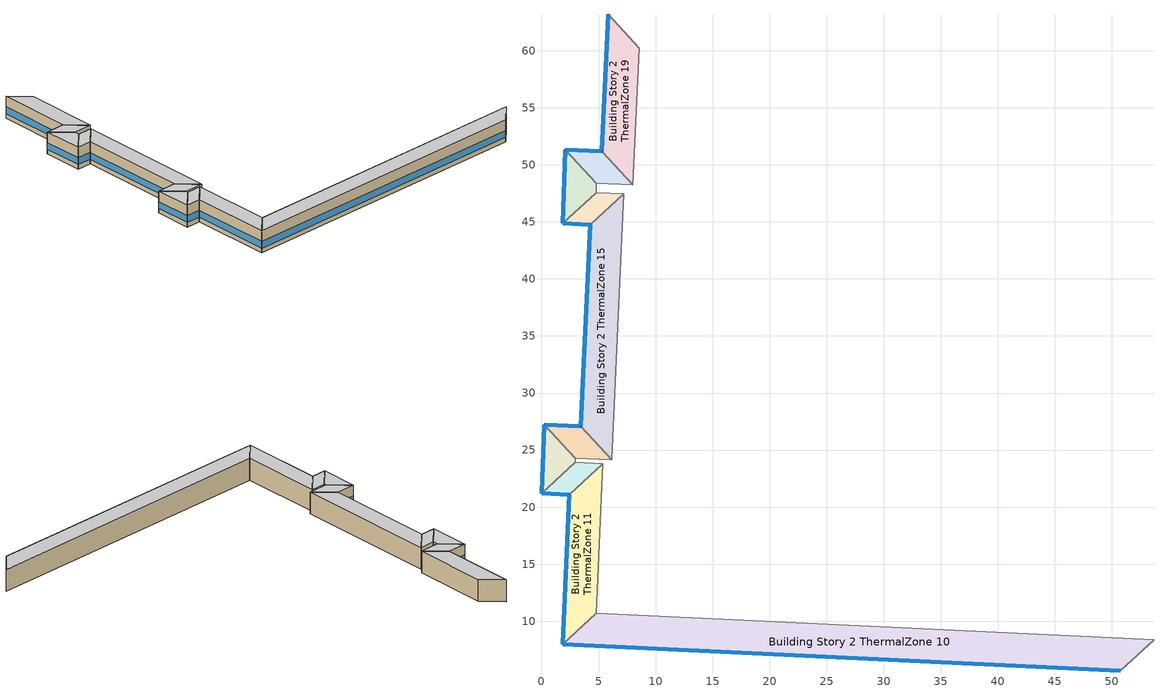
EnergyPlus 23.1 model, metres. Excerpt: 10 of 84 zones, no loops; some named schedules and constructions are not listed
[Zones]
Building Story 2 ThermalZone 10
 floor adiabatic (Typical Interior Floor): 50.74,5.66 1.84,8 4.8,10.69 53.69,8.37 z3.6
 wall outside (Typical Insulated Steel Framed Exterior Wall R-12.99): 1.84,8 50.74,5.66 z3.6:7.2
 wall adiabatic (Typical Interior Wall): 50.74,5.66 53.69,8.37 4.8,10.69 1.84,8 z3.6:7.2
 window (U 0.55 SHGC 0.25): 1.87,8 50.72,5.67 z4.36:5.44
 ceiling adiabatic (Typical Interior Ceiling): 53.69,8.37 4.8,10.69 1.84,8 50.74,5.66 z7.2
Building Story 2 ThermalZone 11
 floor adiabatic (Typical Interior Floor): 1.84,8 2.43,21.1 5.38,23.8 4.8,10.69 z3.6
 wall outside (Typical Insulated Steel Framed Exterior Wall R-12.99): 2.43,21.1 1.84,8 z3.6:7.2
 wall adiabatic (Typical Interior Wall): 1.84,8 4.8,10.69 5.38,23.8 2.43,21.1 z3.6:7.2
 window (U 0.55 SHGC 0.25): 2.43,21.08 1.84,8.02 z4.36:5.45
 ceiling adiabatic (Typical Interior Ceiling): 4.8,10.69 5.38,23.8 2.43,21.1 1.84,8 z7.2
Building Story 2 ThermalZone 12
 floor adiabatic (Typical Interior Floor): 2.43,21.1 0,21.21 2.95,23.91 5.38,23.8 z3.6
 wall outside (Typical Insulated Steel Framed Exterior Wall R-12.99): 0,21.21 2.43,21.1 z3.6:7.2
 wall adiabatic (Typical Interior Wall): 2.43,21.1 5.38,23.8 2.95,23.91 0,21.21 z3.6:7.2
 window (U 0.55 SHGC 0.25): 0.03,21.21 2.4,21.1 z4.36:5.47
 ceiling adiabatic (Typical Interior Ceiling): 5.38,23.8 2.95,23.91 0,21.21 2.43,21.1 z7.2
Building Story 2 ThermalZone 13
 floor adiabatic (Typical Interior Ceiling): 0,21.21 0.25,27.21 2.97,24.27 2.95,23.91 z3.6
 wall outside (Typical Insulated Steel Framed Exterior Wall R-12.99): 0.25,27.21 0,21.21 z3.6:7.2
 wall adiabatic (Typical Interior Wall): 0,21.21 2.95,23.91 2.97,24.27 0.25,27.21 z3.6:7.2
 window (U 0.55 SHGC 0.25): 0.25,27.18 0,21.24 z4.36:5.45
 ceiling adiabatic (Typical Interior Ceiling): 2.95,23.91 2.97,24.27 0.25,27.21 0,21.21 z7.2
Building Story 2 ThermalZone 14
 floor adiabatic (Typical Interior Ceiling): 0.25,27.21 3.43,27.1 6.14,24.16 2.97,24.27 z3.6
 wall outside (Typical Insulated Steel Framed Exterior Wall R-12.99): 3.43,27.1 0.25,27.21 z3.6:7.2
 wall adiabatic (Typical Interior Wall): 0.25,27.21 2.97,24.27 6.14,24.16 3.43,27.1 z3.6:7.2
 window (U 0.55 SHGC 0.25): 3.41,27.1 0.28,27.21 z4.36:5.46
 ceiling adiabatic (Typical Interior Ceiling): 2.97,24.27 6.14,24.16 3.43,27.1 0.25,27.21 z7.2
Building Story 2 ThermalZone 15
 floor adiabatic (Typical Interior Ceiling): 3.43,27.1 4.27,44.76 7.23,47.45 6.14,24.16 z3.6
 wall outside (Typical Insulated Steel Framed Exterior Wall R-12.99): 4.27,44.76 3.43,27.1 z3.6:7.2
 wall adiabatic (Typical Interior Wall): 3.43,27.1 6.14,24.16 7.23,47.45 4.27,44.76 z3.6:7.2
 window (U 0.55 SHGC 0.25): 4.27,44.73 3.43,27.12 z4.36:5.45
 ceiling adiabatic (Typical Interior Ceiling): 6.14,24.16 7.23,47.45 4.27,44.76 3.43,27.1 z7.2
Building Story 2 ThermalZone 16
 floor adiabatic (Typical Interior Ceiling): 4.27,44.76 1.84,44.87 4.79,47.57 7.23,47.45 z3.6
 wall outside (Typical Insulated Steel Framed Exterior Wall R-12.99): 1.84,44.87 4.27,44.76 z3.6:7.2
 wall adiabatic (Typical Interior Wall): 4.27,44.76 7.23,47.45 4.79,47.57 1.84,44.87 z3.6:7.2
 window (U 0.55 SHGC 0.25): 1.87,44.87 4.25,44.76 z4.36:5.47
 ceiling adiabatic (Typical Interior Ceiling): 7.23,47.45 4.79,47.57 1.84,44.87 4.27,44.76 z7.2
Building Story 2 ThermalZone 17
 floor adiabatic (Typical Interior Ceiling): 1.84,44.87 2.09,51.31 4.82,48.38 4.79,47.57 z3.6
 wall outside (Typical Insulated Steel Framed Exterior Wall R-12.99): 2.09,51.31 1.84,44.87 z3.6:7.2
 wall adiabatic (Typical Interior Wall): 1.84,44.87 4.79,47.57 4.82,48.38 2.09,51.31 z3.6:7.2
 window (U 0.55 SHGC 0.25): 2.09,51.28 1.84,44.89 z4.36:5.45
 ceiling adiabatic (Typical Interior Ceiling): 4.79,47.57 4.82,48.38 2.09,51.31 1.84,44.87 z7.2
Building Story 2 ThermalZone 18
 floor adiabatic (Typical Interior Ceiling): 2.09,51.31 5.28,51.2 7.98,48.25 4.82,48.38 z3.6
 wall outside (Typical Insulated Steel Framed Exterior Wall R-12.99): 5.28,51.2 2.09,51.31 z3.6:7.2
 wall adiabatic (Typical Interior Wall): 2.09,51.31 4.82,48.38 7.98,48.25 5.28,51.2 z3.6:7.2
 window (U 0.55 SHGC 0.25): 5.25,51.2 2.12,51.31 z4.36:5.46
 ceiling adiabatic (Typical Interior Ceiling): 4.82,48.38 7.98,48.25 5.28,51.2 2.09,51.31 z7.2
Building Story 2 ThermalZone 19
 floor adiabatic (Typical Interior Ceiling): 5.28,51.2 5.86,63.19 8.55,60.23 7.98,48.25 z3.6
 wall outside (Typical Insulated Steel Framed Exterior Wall R-12.99): 5.86,63.19 5.28,51.2 z3.6:7.2
 wall adiabatic (Typical Interior Wall): 5.28,51.2 7.98,48.25 8.55,60.23 5.86,63.19 z3.6:7.2
 window (U 0.55 SHGC 0.25): 5.86,63.17 5.28,51.22 z4.36:5.45
 ceiling adiabatic (Typical Interior Ceiling): 7.98,48.25 8.55,60.23 5.86,63.19 5.28,51.2 z7.2
[Schedule:Week:Daily]
SchoolSecondary BLDG_LIGHT_OFFICE_SCH_2013 Week Rule - Jun28-Jul4: SchoolSecondary BLDG_LIGHT_OFFICE_SCH_2013 Wknd Day, SchoolSecondary BLDG_LIGHT_OFFICE_SCH_2013 Wkdy Day, SchoolSecondary BLDG_LIGHT_OFFICE_SCH_2013 Wkdy Day, SchoolSecondary BLDG_LIGHT_OFFICE_SCH_2013 Wkdy Day 1, SchoolSecondary BLDG_LIGHT_OFFICE_SCH_2013 Wkdy Day 1, SchoolSecondary BLDG_LIGHT_OFFICE_SCH_2013 Wkdy Day 1, SchoolSecondary BLDG_LIGHT_OFFICE_SCH_2013 Wknd Day 1, SchoolSecondary BLDG_LIGHT_OFFICE_SCH_2013 Default, SchoolSecondary BLDG_LIGHT_OFFICE_SCH_2013 Summer Design Day, SchoolSecondary BLDG_LIGHT_OFFICE_SCH_2013 Winter Design Day, SchoolSecondary BLDG_LIGHT_OFFICE_SCH_2013 Default, SchoolSecondary BLDG_LIGHT_OFFICE_SCH_2013 Default
SchoolSecondary BLDG_LIGHT_OFFICE_SCH_2013 Week Rule - Jul5-Aug29: SchoolSecondary BLDG_LIGHT_OFFICE_SCH_2013 Wknd Day 1, SchoolSecondary BLDG_LIGHT_OFFICE_SCH_2013 Wkdy Day 1, SchoolSecondary BLDG_LIGHT_OFFICE_SCH_2013 Wkdy Day 1, SchoolSecondary BLDG_LIGHT_OFFICE_SCH_2013 Wkdy Day 1, SchoolSecondary BLDG_LIGHT_OFFICE_SCH_2013 Wkdy Day 1, SchoolSecondary BLDG_LIGHT_OFFICE_SCH_2013 Wkdy Day 1, SchoolSecondary BLDG_LIGHT_OFFICE_SCH_2013 Wknd Day 1, SchoolSecondary BLDG_LIGHT_OFFICE_SCH_2013 Default, SchoolSecondary BLDG_LIGHT_OFFICE_SCH_2013 Summer Design Day, SchoolSecondary BLDG_LIGHT_OFFICE_SCH_2013 Winter Design Day, SchoolSecondary BLDG_LIGHT_OFFICE_SCH_2013 Default, SchoolSecondary BLDG_LIGHT_OFFICE_SCH_2013 Default
SchoolSecondary BLDG_LIGHT_OFFICE_SCH_2013 Week Rule - Aug30-Sep5: SchoolSecondary BLDG_LIGHT_OFFICE_SCH_2013 Wknd Day 1, SchoolSecondary BLDG_LIGHT_OFFICE_SCH_2013 Wkdy Day 1, SchoolSecondary BLDG_LIGHT_OFFICE_SCH_2013 Wkdy Day 2, SchoolSecondary BLDG_LIGHT_OFFICE_SCH_2013 Wkdy Day 2, SchoolSecondary BLDG_LIGHT_OFFICE_SCH_2013 Wkdy Day 2, SchoolSecondary BLDG_LIGHT_OFFICE_SCH_2013 Wkdy Day 2, SchoolSecondary BLDG_LIGHT_OFFICE_SCH_2013 Default, SchoolSecondary BLDG_LIGHT_OFFICE_SCH_2013 Default, SchoolSecondary BLDG_LIGHT_OFFICE_SCH_2013 Summer Design Day, SchoolSecondary BLDG_LIGHT_OFFICE_SCH_2013 Winter Design Day, SchoolSecondary BLDG_LIGHT_OFFICE_SCH_2013 Default, SchoolSecondary BLDG_LIGHT_OFFICE_SCH_2013 Default
SchoolSecondary BLDG_LIGHT_OFFICE_SCH_2013 Week Rule - Sep6-Dec31: SchoolSecondary BLDG_LIGHT_OFFICE_SCH_2013 Default, SchoolSecondary BLDG_LIGHT_OFFICE_SCH_2013 Wkdy Day 2, SchoolSecondary BLDG_LIGHT_OFFICE_SCH_2013 Wkdy Day 2, SchoolSecondary BLDG_LIGHT_OFFICE_SCH_2013 Wkdy Day 2, SchoolSecondary BLDG_LIGHT_OFFICE_SCH_2013 Wkdy Day 2, SchoolSecondary BLDG_LIGHT_OFFICE_SCH_2013 Wkdy Day 2, SchoolSecondary BLDG_LIGHT_OFFICE_SCH_2013 Default, SchoolSecondary BLDG_LIGHT_OFFICE_SCH_2013 Default, SchoolSecondary BLDG_LIGHT_OFFICE_SCH_2013 Summer Design Day, SchoolSecondary BLDG_LIGHT_OFFICE_SCH_2013 Winter Design Day, SchoolSecondary BLDG_LIGHT_OFFICE_SCH_2013 Default, SchoolSecondary BLDG_LIGHT_OFFICE_SCH_2013 Default
SchoolSecondary BLDG_LIGHT_BATH_SCH_2013 Week Rule - Jan1-Jan3: SchoolSecondary BLDG_LIGHT_BATH_SCH_2013 Wkdy Day, SchoolSecondary BLDG_LIGHT_BATH_SCH_2013 Wkdy Day, SchoolSecondary BLDG_LIGHT_BATH_SCH_2013 Wkdy Day, SchoolSecondary BLDG_LIGHT_BATH_SCH_2013 Wkdy Day, SchoolSecondary BLDG_LIGHT_BATH_SCH_2013 Wkdy Day, SchoolSecondary BLDG_LIGHT_BATH_SCH_2013 Wkdy Day, SchoolSecondary BLDG_LIGHT_BATH_SCH_2013 Wknd Day, SchoolSecondary BLDG_LIGHT_BATH_SCH_2013 Default, SchoolSecondary BLDG_LIGHT_BATH_SCH_2013 Summer Design Day, SchoolSecondary BLDG_LIGHT_BATH_SCH_2013 Winter Design Day, SchoolSecondary BLDG_LIGHT_BATH_SCH_2013 Default, SchoolSecondary BLDG_LIGHT_BATH_SCH_2013 Default
SchoolSecondary BLDG_LIGHT_BATH_SCH_2013 Week Rule - Jan4-Jun27: SchoolSecondary BLDG_LIGHT_BATH_SCH_2013 Wknd Day, SchoolSecondary BLDG_LIGHT_BATH_SCH_2013 Wkdy Day, SchoolSecondary BLDG_LIGHT_BATH_SCH_2013 Wkdy Day, SchoolSecondary BLDG_LIGHT_BATH_SCH_2013 Wkdy Day, SchoolSecondary BLDG_LIGHT_BATH_SCH_2013 Wkdy Day, SchoolSecondary BLDG_LIGHT_BATH_SCH_2013 Wkdy Day, SchoolSecondary BLDG_LIGHT_BATH_SCH_2013 Wknd Day, SchoolSecondary BLDG_LIGHT_BATH_SCH_2013 Default, SchoolSecondary BLDG_LIGHT_BATH_SCH_2013 Summer Design Day, SchoolSecondary BLDG_LIGHT_BATH_SCH_2013 Winter Design Day, SchoolSecondary BLDG_LIGHT_BATH_SCH_2013 Default, SchoolSecondary BLDG_LIGHT_BATH_SCH_2013 Default
SchoolSecondary BLDG_LIGHT_BATH_SCH_2013 Week Rule - Jun28-Jul4: SchoolSecondary BLDG_LIGHT_BATH_SCH_2013 Wknd Day, SchoolSecondary BLDG_LIGHT_BATH_SCH_2013 Wkdy Day, SchoolSecondary BLDG_LIGHT_BATH_SCH_2013 Wkdy Day, SchoolSecondary BLDG_LIGHT_BATH_SCH_2013 Wkdy Day 1, SchoolSecondary BLDG_LIGHT_BATH_SCH_2013 Wkdy Day 1, SchoolSecondary BLDG_LIGHT_BATH_SCH_2013 Wkdy Day 1, SchoolSecondary BLDG_LIGHT_BATH_SCH_2013 Wknd Day 1, SchoolSecondary BLDG_LIGHT_BATH_SCH_2013 Default, SchoolSecondary BLDG_LIGHT_BATH_SCH_2013 Summer Design Day, SchoolSecondary BLDG_LIGHT_BATH_SCH_2013 Winter Design Day, SchoolSecondary BLDG_LIGHT_BATH_SCH_2013 Default, SchoolSecondary BLDG_LIGHT_BATH_SCH_2013 Default
SchoolSecondary BLDG_LIGHT_BATH_SCH_2013 Week Rule - Jul5-Aug29: SchoolSecondary BLDG_LIGHT_BATH_SCH_2013 Wknd Day 1, SchoolSecondary BLDG_LIGHT_BATH_SCH_2013 Wkdy Day 1, SchoolSecondary BLDG_LIGHT_BATH_SCH_2013 Wkdy Day 1, SchoolSecondary BLDG_LIGHT_BATH_SCH_2013 Wkdy Day 1, SchoolSecondary BLDG_LIGHT_BATH_SCH_2013 Wkdy Day 1, SchoolSecondary BLDG_LIGHT_BATH_SCH_2013 Wkdy Day 1, SchoolSecondary BLDG_LIGHT_BATH_SCH_2013 Wknd Day 1, SchoolSecondary BLDG_LIGHT_BATH_SCH_2013 Default, SchoolSecondary BLDG_LIGHT_BATH_SCH_2013 Summer Design Day, SchoolSecondary BLDG_LIGHT_BATH_SCH_2013 Winter Design Day, SchoolSecondary BLDG_LIGHT_BATH_SCH_2013 Default, SchoolSecondary BLDG_LIGHT_BATH_SCH_2013 Default
SchoolSecondary BLDG_LIGHT_BATH_SCH_2013 Week Rule - Aug30-Sep5: SchoolSecondary BLDG_LIGHT_BATH_SCH_2013 Wknd Day 1, SchoolSecondary BLDG_LIGHT_BATH_SCH_2013 Wkdy Day 1, SchoolSecondary BLDG_LIGHT_BATH_SCH_2013 Wkdy Day 2, SchoolSecondary BLDG_LIGHT_BATH_SCH_2013 Wkdy Day 2, SchoolSecondary BLDG_LIGHT_BATH_SCH_2013 Wkdy Day 2, SchoolSecondary BLDG_LIGHT_BATH_SCH_2013 Wkdy Day 2, SchoolSecondary BLDG_LIGHT_BATH_SCH_2013 Default, SchoolSecondary BLDG_LIGHT_BATH_SCH_2013 Default, SchoolSecondary BLDG_LIGHT_BATH_SCH_2013 Summer Design Day, SchoolSecondary BLDG_LIGHT_BATH_SCH_2013 Winter Design Day, SchoolSecondary BLDG_LIGHT_BATH_SCH_2013 Default, SchoolSecondary BLDG_LIGHT_BATH_SCH_2013 Default
SchoolSecondary BLDG_LIGHT_BATH_SCH_2013 Week Rule - Sep6-Dec31: SchoolSecondary BLDG_LIGHT_BATH_SCH_2013 Default, SchoolSecondary BLDG_LIGHT_BATH_SCH_2013 Wkdy Day 2, SchoolSecondary BLDG_LIGHT_BATH_SCH_2013 Wkdy Day 2, SchoolSecondary BLDG_LIGHT_BATH_SCH_2013 Wkdy Day 2, SchoolSecondary BLDG_LIGHT_BATH_SCH_2013 Wkdy Day 2, SchoolSecondary BLDG_LIGHT_BATH_SCH_2013 Wkdy Day 2, SchoolSecondary BLDG_LIGHT_BATH_SCH_2013 Default, SchoolSecondary BLDG_LIGHT_BATH_SCH_2013 Default, SchoolSecondary BLDG_LIGHT_BATH_SCH_2013 Summer Design Day, SchoolSecondary BLDG_LIGHT_BATH_SCH_2013 Winter Design Day, SchoolSecondary BLDG_LIGHT_BATH_SCH_2013 Default, SchoolSecondary BLDG_LIGHT_BATH_SCH_2013 Default
SchoolSecondary BLDG_OCC_SCH_Auditorium Week Rule - Jan1-Jan3: SchoolSecondary BLDG_OCC_SCH_Auditorium Wkdy|SmrDsn Day, SchoolSecondary BLDG_OCC_SCH_Auditorium Wkdy|SmrDsn Day, SchoolSecondary BLDG_OCC_SCH_Auditorium Wkdy|SmrDsn Day, SchoolSecondary BLDG_OCC_SCH_Auditorium Wkdy|SmrDsn Day, SchoolSecondary BLDG_OCC_SCH_Auditorium Wkdy|SmrDsn Day, SchoolSecondary BLDG_OCC_SCH_Auditorium Wkdy|SmrDsn Day, SchoolSecondary BLDG_OCC_SCH_Auditorium Wknd Day, SchoolSecondary BLDG_OCC_SCH_Auditorium Default, SchoolSecondary BLDG_OCC_SCH_Auditorium Summer Design Day, SchoolSecondary BLDG_OCC_SCH_Auditorium Winter Design Day, SchoolSecondary BLDG_OCC_SCH_Auditorium Default, SchoolSecondary BLDG_OCC_SCH_Auditorium Default
SchoolSecondary BLDG_OCC_SCH_Auditorium Week Rule - Jan4-Jun27: SchoolSecondary BLDG_OCC_SCH_Auditorium Wknd Day, SchoolSecondary BLDG_OCC_SCH_Auditorium Wkdy|SmrDsn Day, SchoolSecondary BLDG_OCC_SCH_Auditorium Wkdy|SmrDsn Day, SchoolSecondary BLDG_OCC_SCH_Auditorium Wkdy|SmrDsn Day, SchoolSecondary BLDG_OCC_SCH_Auditorium Wkdy|SmrDsn Day, SchoolSecondary BLDG_OCC_SCH_Auditorium Wkdy|SmrDsn Day, SchoolSecondary BLDG_OCC_SCH_Auditorium Wknd Day, SchoolSecondary BLDG_OCC_SCH_Auditorium Default, SchoolSecondary BLDG_OCC_SCH_Auditorium Summer Design Day, SchoolSecondary BLDG_OCC_SCH_Auditorium Winter Design Day, SchoolSecondary BLDG_OCC_SCH_Auditorium Default, SchoolSecondary BLDG_OCC_SCH_Auditorium Default
SchoolSecondary BLDG_OCC_SCH_Auditorium Week Rule - Jun28-Jul4: SchoolSecondary BLDG_OCC_SCH_Auditorium Wknd Day, SchoolSecondary BLDG_OCC_SCH_Auditorium Wkdy|SmrDsn Day, SchoolSecondary BLDG_OCC_SCH_Auditorium Wkdy|SmrDsn Day, SchoolSecondary BLDG_OCC_SCH_Auditorium Wkdy|SmrDsn Day 1, SchoolSecondary BLDG_OCC_SCH_Auditorium Wkdy|SmrDsn Day 1, SchoolSecondary BLDG_OCC_SCH_Auditorium Wkdy|SmrDsn Day 1, SchoolSecondary BLDG_OCC_SCH_Auditorium Wknd Day 1, SchoolSecondary BLDG_OCC_SCH_Auditorium Default, SchoolSecondary BLDG_OCC_SCH_Auditorium Summer Design Day, SchoolSecondary BLDG_OCC_SCH_Auditorium Winter Design Day, SchoolSecondary BLDG_OCC_SCH_Auditorium Default, SchoolSecondary BLDG_OCC_SCH_Auditorium Default
SchoolSecondary BLDG_OCC_SCH_Auditorium Week Rule - Jul5-Aug29: SchoolSecondary BLDG_OCC_SCH_Auditorium Wknd Day 1, SchoolSecondary BLDG_OCC_SCH_Auditorium Wkdy|SmrDsn Day 1, SchoolSecondary BLDG_OCC_SCH_Auditorium Wkdy|SmrDsn Day 1, SchoolSecondary BLDG_OCC_SCH_Auditorium Wkdy|SmrDsn Day 1, SchoolSecondary BLDG_OCC_SCH_Auditorium Wkdy|SmrDsn Day 1, SchoolSecondary BLDG_OCC_SCH_Auditorium Wkdy|SmrDsn Day 1, SchoolSecondary BLDG_OCC_SCH_Auditorium Wknd Day 1, SchoolSecondary BLDG_OCC_SCH_Auditorium Default, SchoolSecondary BLDG_OCC_SCH_Auditorium Summer Design Day, SchoolSecondary BLDG_OCC_SCH_Auditorium Winter Design Day, SchoolSecondary BLDG_OCC_SCH_Auditorium Default, SchoolSecondary BLDG_OCC_SCH_Auditorium Default
SchoolSecondary BLDG_OCC_SCH_Auditorium Week Rule - Aug30-Sep5: SchoolSecondary BLDG_OCC_SCH_Auditorium Wknd Day 1, SchoolSecondary BLDG_OCC_SCH_Auditorium Wkdy|SmrDsn Day 1, SchoolSecondary BLDG_OCC_SCH_Auditorium Wkdy|SmrDsn Day 2, SchoolSecondary BLDG_OCC_SCH_Auditorium Wkdy|SmrDsn Day 2, SchoolSecondary BLDG_OCC_SCH_Auditorium Wkdy|SmrDsn Day 2, SchoolSecondary BLDG_OCC_SCH_Auditorium Wkdy|SmrDsn Day 2, SchoolSecondary BLDG_OCC_SCH_Auditorium Default, SchoolSecondary BLDG_OCC_SCH_Auditorium Default, SchoolSecondary BLDG_OCC_SCH_Auditorium Summer Design Day, SchoolSecondary BLDG_OCC_SCH_Auditorium Winter Design Day, SchoolSecondary BLDG_OCC_SCH_Auditorium Default, SchoolSecondary BLDG_OCC_SCH_Auditorium Default
SchoolSecondary BLDG_OCC_SCH_Auditorium Week Rule - Sep6-Dec31: SchoolSecondary BLDG_OCC_SCH_Auditorium Default, SchoolSecondary BLDG_OCC_SCH_Auditorium Wkdy|SmrDsn Day 2, SchoolSecondary BLDG_OCC_SCH_Auditorium Wkdy|SmrDsn Day 2, SchoolSecondary BLDG_OCC_SCH_Auditorium Wkdy|SmrDsn Day 2, SchoolSecondary BLDG_OCC_SCH_Auditorium Wkdy|SmrDsn Day 2, SchoolSecondary BLDG_OCC_SCH_Auditorium Wkdy|SmrDsn Day 2, SchoolSecondary BLDG_OCC_SCH_Auditorium Default, SchoolSecondary BLDG_OCC_SCH_Auditorium Default, SchoolSecondary BLDG_OCC_SCH_Auditorium Summer Design Day, SchoolSecondary BLDG_OCC_SCH_Auditorium Winter Design Day, SchoolSecondary BLDG_OCC_SCH_Auditorium Default, SchoolSecondary BLDG_OCC_SCH_Auditorium Default
SchoolSecondary BLDG_OCC_SCH_Cafeteria Week Rule - Jan1-Jan3: SchoolSecondary BLDG_OCC_SCH_Cafeteria Wkdy|SmrDsn Day, SchoolSecondary BLDG_OCC_SCH_Cafeteria Wkdy|SmrDsn Day, SchoolSecondary BLDG_OCC_SCH_Cafeteria Wkdy|SmrDsn Day, SchoolSecondary BLDG_OCC_SCH_Cafeteria Wkdy|SmrDsn Day, SchoolSecondary BLDG_OCC_SCH_Cafeteria Wkdy|SmrDsn Day, SchoolSecondary BLDG_OCC_SCH_Cafeteria Wkdy|SmrDsn Day, SchoolSecondary BLDG_OCC_SCH_Cafeteria Wknd Day, SchoolSecondary BLDG_OCC_SCH_Cafeteria Default, SchoolSecondary BLDG_OCC_SCH_Cafeteria Summer Design Day, SchoolSecondary BLDG_OCC_SCH_Cafeteria Winter Design Day, SchoolSecondary BLDG_OCC_SCH_Cafeteria Default, SchoolSecondary BLDG_OCC_SCH_Cafeteria Default
SchoolSecondary BLDG_OCC_SCH_Cafeteria Week Rule - Jan4-Jun27: SchoolSecondary BLDG_OCC_SCH_Cafeteria Wknd Day, SchoolSecondary BLDG_OCC_SCH_Cafeteria Wkdy|SmrDsn Day, SchoolSecondary BLDG_OCC_SCH_Cafeteria Wkdy|SmrDsn Day, SchoolSecondary BLDG_OCC_SCH_Cafeteria Wkdy|SmrDsn Day, SchoolSecondary BLDG_OCC_SCH_Cafeteria Wkdy|SmrDsn Day, SchoolSecondary BLDG_OCC_SCH_Cafeteria Wkdy|SmrDsn Day, SchoolSecondary BLDG_OCC_SCH_Cafeteria Wknd Day, SchoolSecondary BLDG_OCC_SCH_Cafeteria Default, SchoolSecondary BLDG_OCC_SCH_Cafeteria Summer Design Day, SchoolSecondary BLDG_OCC_SCH_Cafeteria Winter Design Day, SchoolSecondary BLDG_OCC_SCH_Cafeteria Default, SchoolSecondary BLDG_OCC_SCH_Cafeteria Default
SchoolSecondary BLDG_OCC_SCH_Cafeteria Week Rule - Jun28-Jul4: SchoolSecondary BLDG_OCC_SCH_Cafeteria Wknd Day, SchoolSecondary BLDG_OCC_SCH_Cafeteria Wkdy|SmrDsn Day, SchoolSecondary BLDG_OCC_SCH_Cafeteria Wkdy|SmrDsn Day, SchoolSecondary BLDG_OCC_SCH_Cafeteria Wkdy|SmrDsn Day 1, SchoolSecondary BLDG_OCC_SCH_Cafeteria Wkdy|SmrDsn Day 1, SchoolSecondary BLDG_OCC_SCH_Cafeteria Wkdy|SmrDsn Day 1, SchoolSecondary BLDG_OCC_SCH_Cafeteria Wknd Day 1, SchoolSecondary BLDG_OCC_SCH_Cafeteria Default, SchoolSecondary BLDG_OCC_SCH_Cafeteria Summer Design Day, SchoolSecondary BLDG_OCC_SCH_Cafeteria Winter Design Day, SchoolSecondary BLDG_OCC_SCH_Cafeteria Default, SchoolSecondary BLDG_OCC_SCH_Cafeteria Default
SchoolSecondary BLDG_OCC_SCH_Cafeteria Week Rule - Jul5-Aug29: SchoolSecondary BLDG_OCC_SCH_Cafeteria Wknd Day 1, SchoolSecondary BLDG_OCC_SCH_Cafeteria Wkdy|SmrDsn Day 1, SchoolSecondary BLDG_OCC_SCH_Cafeteria Wkdy|SmrDsn Day 1, SchoolSecondary BLDG_OCC_SCH_Cafeteria Wkdy|SmrDsn Day 1, SchoolSecondary BLDG_OCC_SCH_Cafeteria Wkdy|SmrDsn Day 1, SchoolSecondary BLDG_OCC_SCH_Cafeteria Wkdy|SmrDsn Day 1, SchoolSecondary BLDG_OCC_SCH_Cafeteria Wknd Day 1, SchoolSecondary BLDG_OCC_SCH_Cafeteria Default, SchoolSecondary BLDG_OCC_SCH_Cafeteria Summer Design Day, SchoolSecondary BLDG_OCC_SCH_Cafeteria Winter Design Day, SchoolSecondary BLDG_OCC_SCH_Cafeteria Default, SchoolSecondary BLDG_OCC_SCH_Cafeteria Default
SchoolSecondary BLDG_OCC_SCH_Cafeteria Week Rule - Aug30-Sep5: SchoolSecondary BLDG_OCC_SCH_Cafeteria Wknd Day 1, SchoolSecondary BLDG_OCC_SCH_Cafeteria Wkdy|SmrDsn Day 1, SchoolSecondary BLDG_OCC_SCH_Cafeteria Wkdy|SmrDsn Day 2, SchoolSecondary BLDG_OCC_SCH_Cafeteria Wkdy|SmrDsn Day 2, SchoolSecondary BLDG_OCC_SCH_Cafeteria Wkdy|SmrDsn Day 2, SchoolSecondary BLDG_OCC_SCH_Cafeteria Wkdy|SmrDsn Day 2, SchoolSecondary BLDG_OCC_SCH_Cafeteria Default, SchoolSecondary BLDG_OCC_SCH_Cafeteria Default, SchoolSecondary BLDG_OCC_SCH_Cafeteria Summer Design Day, SchoolSecondary BLDG_OCC_SCH_Cafeteria Winter Design Day, SchoolSecondary BLDG_OCC_SCH_Cafeteria Default, SchoolSecondary BLDG_OCC_SCH_Cafeteria Default
SchoolSecondary BLDG_OCC_SCH_Cafeteria Week Rule - Sep6-Dec31: SchoolSecondary BLDG_OCC_SCH_Cafeteria Default, SchoolSecondary BLDG_OCC_SCH_Cafeteria Wkdy|SmrDsn Day 2, SchoolSecondary BLDG_OCC_SCH_Cafeteria Wkdy|SmrDsn Day 2, SchoolSecondary BLDG_OCC_SCH_Cafeteria Wkdy|SmrDsn Day 2, SchoolSecondary BLDG_OCC_SCH_Cafeteria Wkdy|SmrDsn Day 2, SchoolSecondary BLDG_OCC_SCH_Cafeteria Wkdy|SmrDsn Day 2, SchoolSecondary BLDG_OCC_SCH_Cafeteria Default, SchoolSecondary BLDG_OCC_SCH_Cafeteria Default, SchoolSecondary BLDG_OCC_SCH_Cafeteria Summer Design Day, SchoolSecondary BLDG_OCC_SCH_Cafeteria Winter Design Day, SchoolSecondary BLDG_OCC_SCH_Cafeteria Default, SchoolSecondary BLDG_OCC_SCH_Cafeteria Default
SchoolSecondary BLDG_OCC_SCH_Extend Week Rule - Jan1-Jan3: SchoolSecondary BLDG_OCC_SCH_Extend Wkdy|SmrDsn Day, SchoolSecondary BLDG_OCC_SCH_Extend Wkdy|SmrDsn Day, SchoolSecondary BLDG_OCC_SCH_Extend Wkdy|SmrDsn Day, SchoolSecondary BLDG_OCC_SCH_Extend Wkdy|SmrDsn Day, SchoolSecondary BLDG_OCC_SCH_Extend Wkdy|SmrDsn Day, SchoolSecondary BLDG_OCC_SCH_Extend Wkdy|SmrDsn Day, SchoolSecondary BLDG_OCC_SCH_Extend Wknd Day, SchoolSecondary BLDG_OCC_SCH_Extend Default, SchoolSecondary BLDG_OCC_SCH_Extend Summer Design Day, SchoolSecondary BLDG_OCC_SCH_Extend Winter Design Day, SchoolSecondary BLDG_OCC_SCH_Extend Default, SchoolSecondary BLDG_OCC_SCH_Extend Default
SchoolSecondary BLDG_OCC_SCH_Extend Week Rule - Jan4-Jun27: SchoolSecondary BLDG_OCC_SCH_Extend Wknd Day, SchoolSecondary BLDG_OCC_SCH_Extend Wkdy|SmrDsn Day, SchoolSecondary BLDG_OCC_SCH_Extend Wkdy|SmrDsn Day, SchoolSecondary BLDG_OCC_SCH_Extend Wkdy|SmrDsn Day, SchoolSecondary BLDG_OCC_SCH_Extend Wkdy|SmrDsn Day, SchoolSecondary BLDG_OCC_SCH_Extend Wkdy|SmrDsn Day, SchoolSecondary BLDG_OCC_SCH_Extend Wknd Day, SchoolSecondary BLDG_OCC_SCH_Extend Default, SchoolSecondary BLDG_OCC_SCH_Extend Summer Design Day, SchoolSecondary BLDG_OCC_SCH_Extend Winter Design Day, SchoolSecondary BLDG_OCC_SCH_Extend Default, SchoolSecondary BLDG_OCC_SCH_Extend Default
SchoolSecondary BLDG_OCC_SCH_Extend Week Rule - Jun28-Jul4: SchoolSecondary BLDG_OCC_SCH_Extend Wknd Day, SchoolSecondary BLDG_OCC_SCH_Extend Wkdy|SmrDsn Day, SchoolSecondary BLDG_OCC_SCH_Extend Wkdy|SmrDsn Day, SchoolSecondary BLDG_OCC_SCH_Extend Wkdy|SmrDsn Day 1, SchoolSecondary BLDG_OCC_SCH_Extend Wkdy|SmrDsn Day 1, SchoolSecondary BLDG_OCC_SCH_Extend Wkdy|SmrDsn Day 1, SchoolSecondary BLDG_OCC_SCH_Extend Wknd Day 1, SchoolSecondary BLDG_OCC_SCH_Extend Default, SchoolSecondary BLDG_OCC_SCH_Extend Summer Design Day, SchoolSecondary BLDG_OCC_SCH_Extend Winter Design Day, SchoolSecondary BLDG_OCC_SCH_Extend Default, SchoolSecondary BLDG_OCC_SCH_Extend Default
SchoolSecondary BLDG_OCC_SCH_Extend Week Rule - Jul5-Aug29: SchoolSecondary BLDG_OCC_SCH_Extend Wknd Day 1, SchoolSecondary BLDG_OCC_SCH_Extend Wkdy|SmrDsn Day 1, SchoolSecondary BLDG_OCC_SCH_Extend Wkdy|SmrDsn Day 1, SchoolSecondary BLDG_OCC_SCH_Extend Wkdy|SmrDsn Day 1, SchoolSecondary BLDG_OCC_SCH_Extend Wkdy|SmrDsn Day 1, SchoolSecondary BLDG_OCC_SCH_Extend Wkdy|SmrDsn Day 1, SchoolSecondary BLDG_OCC_SCH_Extend Wknd Day 1, SchoolSecondary BLDG_OCC_SCH_Extend Default, SchoolSecondary BLDG_OCC_SCH_Extend Summer Design Day, SchoolSecondary BLDG_OCC_SCH_Extend Winter Design Day, SchoolSecondary BLDG_OCC_SCH_Extend Default, SchoolSecondary BLDG_OCC_SCH_Extend Default
SchoolSecondary BLDG_OCC_SCH_Extend Week Rule - Aug30-Sep5: SchoolSecondary BLDG_OCC_SCH_Extend Wknd Day 1, SchoolSecondary BLDG_OCC_SCH_Extend Wkdy|SmrDsn Day 1, SchoolSecondary BLDG_OCC_SCH_Extend Wkdy|SmrDsn Day 2, SchoolSecondary BLDG_OCC_SCH_Extend Wkdy|SmrDsn Day 2, SchoolSecondary BLDG_OCC_SCH_Extend Wkdy|SmrDsn Day 2, SchoolSecondary BLDG_OCC_SCH_Extend Wkdy|SmrDsn Day 2, SchoolSecondary BLDG_OCC_SCH_Extend Default, SchoolSecondary BLDG_OCC_SCH_Extend Default, SchoolSecondary BLDG_OCC_SCH_Extend Summer Design Day, SchoolSecondary BLDG_OCC_SCH_Extend Winter Design Day, SchoolSecondary BLDG_OCC_SCH_Extend Default, SchoolSecondary BLDG_OCC_SCH_Extend Default
SchoolSecondary BLDG_OCC_SCH_Extend Week Rule - Sep6-Dec31: SchoolSecondary BLDG_OCC_SCH_Extend Default, SchoolSecondary BLDG_OCC_SCH_Extend Wkdy|SmrDsn Day 2, SchoolSecondary BLDG_OCC_SCH_Extend Wkdy|SmrDsn Day 2, SchoolSecondary BLDG_OCC_SCH_Extend Wkdy|SmrDsn Day 2, SchoolSecondary BLDG_OCC_SCH_Extend Wkdy|SmrDsn Day 2, SchoolSecondary BLDG_OCC_SCH_Extend Wkdy|SmrDsn Day 2, SchoolSecondary BLDG_OCC_SCH_Extend Default, SchoolSecondary BLDG_OCC_SCH_Extend Default, SchoolSecondary BLDG_OCC_SCH_Extend Summer Design Day, SchoolSecondary BLDG_OCC_SCH_Extend Winter Design Day, SchoolSecondary BLDG_OCC_SCH_Extend Default, SchoolSecondary BLDG_OCC_SCH_Extend Default
SchoolSecondary BLDG_OCC_SCH_Offices Week Rule - Jan1-Jan3: SchoolSecondary BLDG_OCC_SCH_Offices Wkdy|SmrDsn Day, SchoolSecondary BLDG_OCC_SCH_Offices Wkdy|SmrDsn Day, SchoolSecondary BLDG_OCC_SCH_Offices Wkdy|SmrDsn Day, SchoolSecondary BLDG_OCC_SCH_Offices Wkdy|SmrDsn Day, SchoolSecondary BLDG_OCC_SCH_Offices Wkdy|SmrDsn Day, SchoolSecondary BLDG_OCC_SCH_Offices Wkdy|SmrDsn Day, SchoolSecondary BLDG_OCC_SCH_Offices Wknd Day, SchoolSecondary BLDG_OCC_SCH_Offices Default, SchoolSecondary BLDG_OCC_SCH_Offices Summer Design Day, SchoolSecondary BLDG_OCC_SCH_Offices Winter Design Day, SchoolSecondary BLDG_OCC_SCH_Offices Default, SchoolSecondary BLDG_OCC_SCH_Offices Default
SchoolSecondary BLDG_OCC_SCH_Offices Week Rule - Jan4-Jun27: SchoolSecondary BLDG_OCC_SCH_Offices Wknd Day, SchoolSecondary BLDG_OCC_SCH_Offices Wkdy|SmrDsn Day, SchoolSecondary BLDG_OCC_SCH_Offices Wkdy|SmrDsn Day, SchoolSecondary BLDG_OCC_SCH_Offices Wkdy|SmrDsn Day, SchoolSecondary BLDG_OCC_SCH_Offices Wkdy|SmrDsn Day, SchoolSecondary BLDG_OCC_SCH_Offices Wkdy|SmrDsn Day, SchoolSecondary BLDG_OCC_SCH_Offices Wknd Day, SchoolSecondary BLDG_OCC_SCH_Offices Default, SchoolSecondary BLDG_OCC_SCH_Offices Summer Design Day, SchoolSecondary BLDG_OCC_SCH_Offices Winter Design Day, SchoolSecondary BLDG_OCC_SCH_Offices Default, SchoolSecondary BLDG_OCC_SCH_Offices Default
SchoolSecondary BLDG_OCC_SCH_Offices Week Rule - Jun28-Jul4: SchoolSecondary BLDG_OCC_SCH_Offices Wknd Day, SchoolSecondary BLDG_OCC_SCH_Offices Wkdy|SmrDsn Day, SchoolSecondary BLDG_OCC_SCH_Offices Wkdy|SmrDsn Day, SchoolSecondary BLDG_OCC_SCH_Offices Wkdy|SmrDsn Day 1, SchoolSecondary BLDG_OCC_SCH_Offices Wkdy|SmrDsn Day 1, SchoolSecondary BLDG_OCC_SCH_Offices Wkdy|SmrDsn Day 1, SchoolSecondary BLDG_OCC_SCH_Offices Wknd Day 1, SchoolSecondary BLDG_OCC_SCH_Offices Default, SchoolSecondary BLDG_OCC_SCH_Offices Summer Design Day, SchoolSecondary BLDG_OCC_SCH_Offices Winter Design Day, SchoolSecondary BLDG_OCC_SCH_Offices Default, SchoolSecondary BLDG_OCC_SCH_Offices Default
SchoolSecondary BLDG_OCC_SCH_Offices Week Rule - Jul5-Aug29: SchoolSecondary BLDG_OCC_SCH_Offices Wknd Day 1, SchoolSecondary BLDG_OCC_SCH_Offices Wkdy|SmrDsn Day 1, SchoolSecondary BLDG_OCC_SCH_Offices Wkdy|SmrDsn Day 1, SchoolSecondary BLDG_OCC_SCH_Offices Wkdy|SmrDsn Day 1, SchoolSecondary BLDG_OCC_SCH_Offices Wkdy|SmrDsn Day 1, SchoolSecondary BLDG_OCC_SCH_Offices Wkdy|SmrDsn Day 1, SchoolSecondary BLDG_OCC_SCH_Offices Wknd Day 1, SchoolSecondary BLDG_OCC_SCH_Offices Default, SchoolSecondary BLDG_OCC_SCH_Offices Summer Design Day, SchoolSecondary BLDG_OCC_SCH_Offices Winter Design Day, SchoolSecondary BLDG_OCC_SCH_Offices Default, SchoolSecondary BLDG_OCC_SCH_Offices Default
SchoolSecondary BLDG_OCC_SCH_Offices Week Rule - Aug30-Sep5: SchoolSecondary BLDG_OCC_SCH_Offices Wknd Day 1, SchoolSecondary BLDG_OCC_SCH_Offices Wkdy|SmrDsn Day 1, SchoolSecondary BLDG_OCC_SCH_Offices Wkdy|SmrDsn Day 2, SchoolSecondary BLDG_OCC_SCH_Offices Wkdy|SmrDsn Day 2, SchoolSecondary BLDG_OCC_SCH_Offices Wkdy|SmrDsn Day 2, SchoolSecondary BLDG_OCC_SCH_Offices Wkdy|SmrDsn Day 2, SchoolSecondary BLDG_OCC_SCH_Offices Default, SchoolSecondary BLDG_OCC_SCH_Offices Default, SchoolSecondary BLDG_OCC_SCH_Offices Summer Design Day, SchoolSecondary BLDG_OCC_SCH_Offices Winter Design Day, SchoolSecondary BLDG_OCC_SCH_Offices Default, SchoolSecondary BLDG_OCC_SCH_Offices Default
SchoolSecondary BLDG_OCC_SCH_Offices Week Rule - Sep6-Dec31: SchoolSecondary BLDG_OCC_SCH_Offices Default, SchoolSecondary BLDG_OCC_SCH_Offices Wkdy|SmrDsn Day 2, SchoolSecondary BLDG_OCC_SCH_Offices Wkdy|SmrDsn Day 2, SchoolSecondary BLDG_OCC_SCH_Offices Wkdy|SmrDsn Day 2, SchoolSecondary BLDG_OCC_SCH_Offices Wkdy|SmrDsn Day 2, SchoolSecondary BLDG_OCC_SCH_Offices Wkdy|SmrDsn Day 2, SchoolSecondary BLDG_OCC_SCH_Offices Default, SchoolSecondary BLDG_OCC_SCH_Offices Default, SchoolSecondary BLDG_OCC_SCH_Offices Summer Design Day, SchoolSecondary BLDG_OCC_SCH_Offices Winter Design Day, SchoolSecondary BLDG_OCC_SCH_Offices Default, SchoolSecondary BLDG_OCC_SCH_Offices Default
Elevator Schedule 3 Week Rule - Jan1-Jan3: 75 space(s) Occ Sch Thursday 19, 75 space(s) Occ Sch Thursday 19, 75 space(s) Occ Sch Thursday 19, 75 space(s) Occ Sch Thursday 19, 75 space(s) Occ Sch Thursday 19, 75 space(s) Occ Sch Friday 19, 75 space(s) Occ Sch Saturday 3, 75 space(s) Occ Sch Default 3, 75 space(s) Occ Sch Summer Design Day 3, 75 space(s) Occ Sch Winter Design Day 3, 75 space(s) Occ Sch Default 3, 75 space(s) Occ Sch Default 3
Elevator Schedule 3 Week Rule - Jan4-Jun13: 75 space(s) Occ Sch Sunday 3, 75 space(s) Occ Sch Default 3, 75 space(s) Occ Sch Tuesday 19, 75 space(s) Occ Sch Wednesday 19, 75 space(s) Occ Sch Thursday 19, 75 space(s) Occ Sch Friday 19, 75 space(s) Occ Sch Saturday 3, 75 space(s) Occ Sch Default 3, 75 space(s) Occ Sch Summer Design Day 3, 75 space(s) Occ Sch Winter Design Day 3, 75 space(s) Occ Sch Default 3, 75 space(s) Occ Sch Default 3
Elevator Schedule 3 Week Rule - Jun14-Jun20: 75 space(s) Occ Sch Sunday 3, 75 space(s) Occ Sch Default 3, 75 space(s) Occ Sch Tuesday 18, 75 space(s) Occ Sch Wednesday 18, 75 space(s) Occ Sch Thursday 18, 75 space(s) Occ Sch Friday 18, 75 space(s) Occ Sch Saturday 3, 75 space(s) Occ Sch Default 3, 75 space(s) Occ Sch Summer Design Day 3, 75 space(s) Occ Sch Winter Design Day 3, 75 space(s) Occ Sch Default 3, 75 space(s) Occ Sch Default 3
Elevator Schedule 3 Week Rule - Jun21-Jun27: 75 space(s) Occ Sch Sunday 3, 75 space(s) Occ Sch Monday 16, 75 space(s) Occ Sch Tuesday 18, 75 space(s) Occ Sch Wednesday 18, 75 space(s) Occ Sch Thursday 18, 75 space(s) Occ Sch Friday 18, 75 space(s) Occ Sch Saturday 3, 75 space(s) Occ Sch Default 3, 75 space(s) Occ Sch Summer Design Day 3, 75 space(s) Occ Sch Winter Design Day 3, 75 space(s) Occ Sch Default 3, 75 space(s) Occ Sch Default 3
Elevator Schedule 3 Week Rule - Jun28-Jul4: 75 space(s) Occ Sch Sunday 3, 75 space(s) Occ Sch Monday 16, 75 space(s) Occ Sch Tuesday 18, 75 space(s) Occ Sch Wednesday 17, 75 space(s) Occ Sch Thursday 17, 75 space(s) Occ Sch Friday 17, 75 space(s) Occ Sch Saturday 3, 75 space(s) Occ Sch Default 3, 75 space(s) Occ Sch Summer Design Day 3, 75 space(s) Occ Sch Winter Design Day 3, 75 space(s) Occ Sch Default 3, 75 space(s) Occ Sch Default 3
Elevator Schedule 3 Week Rule - Jul5-Aug29: 75 space(s) Occ Sch Sunday 3, 75 space(s) Occ Sch Monday 15, 75 space(s) Occ Sch Tuesday 17, 75 space(s) Occ Sch Wednesday 17, 75 space(s) Occ Sch Thursday 17, 75 space(s) Occ Sch Friday 17, 75 space(s) Occ Sch Saturday 3, 75 space(s) Occ Sch Default 3, 75 space(s) Occ Sch Summer Design Day 3, 75 space(s) Occ Sch Winter Design Day 3, 75 space(s) Occ Sch Default 3, 75 space(s) Occ Sch Default 3
Elevator Schedule 3 Week Rule - Aug30-Sep5: 75 space(s) Occ Sch Sunday 3, 75 space(s) Occ Sch Monday 15, 75 space(s) Occ Sch Tuesday 16, 75 space(s) Occ Sch Wednesday 16, 75 space(s) Occ Sch Thursday 16, 75 space(s) Occ Sch Friday 16, 75 space(s) Occ Sch Saturday 3, 75 space(s) Occ Sch Default 3, 75 space(s) Occ Sch Summer Design Day 3, 75 space(s) Occ Sch Winter Design Day 3, 75 space(s) Occ Sch Default 3, 75 space(s) Occ Sch Default 3
Elevator Schedule 3 Week Rule - Sep6-Sep12: 75 space(s) Occ Sch Sunday 3, 75 space(s) Occ Sch Monday 14, 75 space(s) Occ Sch Tuesday 16, 75 space(s) Occ Sch Wednesday 16, 75 space(s) Occ Sch Thursday 16, 75 space(s) Occ Sch Friday 16, 75 space(s) Occ Sch Saturday 3, 75 space(s) Occ Sch Default 3, 75 space(s) Occ Sch Summer Design Day 3, 75 space(s) Occ Sch Winter Design Day 3, 75 space(s) Occ Sch Default 3, 75 space(s) Occ Sch Default 3
Elevator Schedule 3 Week Rule - Sep13-Sep19: 75 space(s) Occ Sch Sunday 3, 75 space(s) Occ Sch Monday 14, 75 space(s) Occ Sch Tuesday 16, 75 space(s) Occ Sch Wednesday 15, 75 space(s) Occ Sch Thursday 15, 75 space(s) Occ Sch Friday 15, 75 space(s) Occ Sch Saturday 3, 75 space(s) Occ Sch Default 3, 75 space(s) Occ Sch Summer Design Day 3, 75 space(s) Occ Sch Winter Design Day 3, 75 space(s) Occ Sch Default 3, 75 space(s) Occ Sch Default 3
Elevator Schedule 3 Week Rule - Sep20-Dec31: 75 space(s) Occ Sch Sunday 3, 75 space(s) Occ Sch Monday 13, 75 space(s) Occ Sch Tuesday 15, 75 space(s) Occ Sch Wednesday 15, 75 space(s) Occ Sch Thursday 15, 75 space(s) Occ Sch Friday 15, 75 space(s) Occ Sch Saturday 3, 75 space(s) Occ Sch Default 3, 75 space(s) Occ Sch Summer Design Day 3, 75 space(s) Occ Sch Winter Design Day 3, 75 space(s) Occ Sch Default 3, 75 space(s) Occ Sch Default 3
Elevator Schedule 1 Week Rule - Jan1-Jan3: 75 space(s) Occ Sch Thursday 9, 75 space(s) Occ Sch Thursday 9, 75 space(s) Occ Sch Thursday 9, 75 space(s) Occ Sch Thursday 9, 75 space(s) Occ Sch Thursday 9, 75 space(s) Occ Sch Friday 9, 75 space(s) Occ Sch Saturday 1, 75 space(s) Occ Sch Default 1, 75 space(s) Occ Sch Summer Design Day 1, 75 space(s) Occ Sch Winter Design Day 1, 75 space(s) Occ Sch Default 1, 75 space(s) Occ Sch Default 1
Elevator Schedule 1 Week Rule - Jan4-Jun13: 75 space(s) Occ Sch Sunday 1, 75 space(s) Occ Sch Default 1, 75 space(s) Occ Sch Tuesday 9, 75 space(s) Occ Sch Wednesday 9, 75 space(s) Occ Sch Thursday 9, 75 space(s) Occ Sch Friday 9, 75 space(s) Occ Sch Saturday 1, 75 space(s) Occ Sch Default 1, 75 space(s) Occ Sch Summer Design Day 1, 75 space(s) Occ Sch Winter Design Day 1, 75 space(s) Occ Sch Default 1, 75 space(s) Occ Sch Default 1
Elevator Schedule 1 Week Rule - Jun14-Jun20: 75 space(s) Occ Sch Sunday 1, 75 space(s) Occ Sch Default 1, 75 space(s) Occ Sch Tuesday 8, 75 space(s) Occ Sch Wednesday 8, 75 space(s) Occ Sch Thursday 8, 75 space(s) Occ Sch Friday 8, 75 space(s) Occ Sch Saturday 1, 75 space(s) Occ Sch Default 1, 75 space(s) Occ Sch Summer Design Day 1, 75 space(s) Occ Sch Winter Design Day 1, 75 space(s) Occ Sch Default 1, 75 space(s) Occ Sch Default 1
Elevator Schedule 1 Week Rule - Jun21-Jun27: 75 space(s) Occ Sch Sunday 1, 75 space(s) Occ Sch Monday 8, 75 space(s) Occ Sch Tuesday 8, 75 space(s) Occ Sch Wednesday 8, 75 space(s) Occ Sch Thursday 8, 75 space(s) Occ Sch Friday 8, 75 space(s) Occ Sch Saturday 1, 75 space(s) Occ Sch Default 1, 75 space(s) Occ Sch Summer Design Day 1, 75 space(s) Occ Sch Winter Design Day 1, 75 space(s) Occ Sch Default 1, 75 space(s) Occ Sch Default 1
Elevator Schedule 1 Week Rule - Jun28-Jul4: 75 space(s) Occ Sch Sunday 1, 75 space(s) Occ Sch Monday 8, 75 space(s) Occ Sch Tuesday 8, 75 space(s) Occ Sch Wednesday 7, 75 space(s) Occ Sch Thursday 7, 75 space(s) Occ Sch Friday 7, 75 space(s) Occ Sch Saturday 1, 75 space(s) Occ Sch Default 1, 75 space(s) Occ Sch Summer Design Day 1, 75 space(s) Occ Sch Winter Design Day 1, 75 space(s) Occ Sch Default 1, 75 space(s) Occ Sch Default 1
Elevator Schedule 1 Week Rule - Jul5-Aug29: 75 space(s) Occ Sch Sunday 1, 75 space(s) Occ Sch Monday 7, 75 space(s) Occ Sch Tuesday 7, 75 space(s) Occ Sch Wednesday 7, 75 space(s) Occ Sch Thursday 7, 75 space(s) Occ Sch Friday 7, 75 space(s) Occ Sch Saturday 1, 75 space(s) Occ Sch Default 1, 75 space(s) Occ Sch Summer Design Day 1, 75 space(s) Occ Sch Winter Design Day 1, 75 space(s) Occ Sch Default 1, 75 space(s) Occ Sch Default 1
Elevator Schedule 1 Week Rule - Aug30-Sep5: 75 space(s) Occ Sch Sunday 1, 75 space(s) Occ Sch Monday 7, 75 space(s) Occ Sch Tuesday 6, 75 space(s) Occ Sch Wednesday 6, 75 space(s) Occ Sch Thursday 6, 75 space(s) Occ Sch Friday 6, 75 space(s) Occ Sch Saturday 1, 75 space(s) Occ Sch Default 1, 75 space(s) Occ Sch Summer Design Day 1, 75 space(s) Occ Sch Winter Design Day 1, 75 space(s) Occ Sch Default 1, 75 space(s) Occ Sch Default 1
Elevator Schedule 1 Week Rule - Sep6-Sep12: 75 space(s) Occ Sch Sunday 1, 75 space(s) Occ Sch Monday 6, 75 space(s) Occ Sch Tuesday 6, 75 space(s) Occ Sch Wednesday 6, 75 space(s) Occ Sch Thursday 6, 75 space(s) Occ Sch Friday 6, 75 space(s) Occ Sch Saturday 1, 75 space(s) Occ Sch Default 1, 75 space(s) Occ Sch Summer Design Day 1, 75 space(s) Occ Sch Winter Design Day 1, 75 space(s) Occ Sch Default 1, 75 space(s) Occ Sch Default 1
Elevator Schedule 1 Week Rule - Sep13-Sep19: 75 space(s) Occ Sch Sunday 1, 75 space(s) Occ Sch Monday 6, 75 space(s) Occ Sch Tuesday 6, 75 space(s) Occ Sch Wednesday 5, 75 space(s) Occ Sch Thursday 5, 75 space(s) Occ Sch Friday 5, 75 space(s) Occ Sch Saturday 1, 75 space(s) Occ Sch Default 1, 75 space(s) Occ Sch Summer Design Day 1, 75 space(s) Occ Sch Winter Design Day 1, 75 space(s) Occ Sch Default 1, 75 space(s) Occ Sch Default 1
Elevator Schedule 1 Week Rule - Sep20-Dec31: 75 space(s) Occ Sch Sunday 1, 75 space(s) Occ Sch Monday 5, 75 space(s) Occ Sch Tuesday 5, 75 space(s) Occ Sch Wednesday 5, 75 space(s) Occ Sch Thursday 5, 75 space(s) Occ Sch Friday 5, 75 space(s) Occ Sch Saturday 1, 75 space(s) Occ Sch Default 1, 75 space(s) Occ Sch Summer Design Day 1, 75 space(s) Occ Sch Winter Design Day 1, 75 space(s) Occ Sch Default 1, 75 space(s) Occ Sch Default 1
Elevator Schedule 2 Week Rule - Jan1-Jan3: 75 space(s) Occ Sch Thursday 14, 75 space(s) Occ Sch Thursday 14, 75 space(s) Occ Sch Thursday 14, 75 space(s) Occ Sch Thursday 14, 75 space(s) Occ Sch Thursday 14, 75 space(s) Occ Sch Friday 14, 75 space(s) Occ Sch Saturday 2, 75 space(s) Occ Sch Default 2, 75 space(s) Occ Sch Summer Design Day 2, 75 space(s) Occ Sch Winter Design Day 2, 75 space(s) Occ Sch Default 2, 75 space(s) Occ Sch Default 2
Elevator Schedule 2 Week Rule - Jan4-Jun13: 75 space(s) Occ Sch Sunday 2, 75 space(s) Occ Sch Default 2, 75 space(s) Occ Sch Tuesday 14, 75 space(s) Occ Sch Wednesday 14, 75 space(s) Occ Sch Thursday 14, 75 space(s) Occ Sch Friday 14, 75 space(s) Occ Sch Saturday 2, 75 space(s) Occ Sch Default 2, 75 space(s) Occ Sch Summer Design Day 2, 75 space(s) Occ Sch Winter Design Day 2, 75 space(s) Occ Sch Default 2, 75 space(s) Occ Sch Default 2
Elevator Schedule 2 Week Rule - Jun14-Jun20: 75 space(s) Occ Sch Sunday 2, 75 space(s) Occ Sch Default 2, 75 space(s) Occ Sch Tuesday 13, 75 space(s) Occ Sch Wednesday 13, 75 space(s) Occ Sch Thursday 13, 75 space(s) Occ Sch Friday 13, 75 space(s) Occ Sch Saturday 2, 75 space(s) Occ Sch Default 2, 75 space(s) Occ Sch Summer Design Day 2, 75 space(s) Occ Sch Winter Design Day 2, 75 space(s) Occ Sch Default 2, 75 space(s) Occ Sch Default 2
Elevator Schedule 2 Week Rule - Jun21-Jun27: 75 space(s) Occ Sch Sunday 2, 75 space(s) Occ Sch Monday 12, 75 space(s) Occ Sch Tuesday 13, 75 space(s) Occ Sch Wednesday 13, 75 space(s) Occ Sch Thursday 13, 75 space(s) Occ Sch Friday 13, 75 space(s) Occ Sch Saturday 2, 75 space(s) Occ Sch Default 2, 75 space(s) Occ Sch Summer Design Day 2, 75 space(s) Occ Sch Winter Design Day 2, 75 space(s) Occ Sch Default 2, 75 space(s) Occ Sch Default 2
Elevator Schedule 2 Week Rule - Jun28-Jul4: 75 space(s) Occ Sch Sunday 2, 75 space(s) Occ Sch Monday 12, 75 space(s) Occ Sch Tuesday 13, 75 space(s) Occ Sch Wednesday 12, 75 space(s) Occ Sch Thursday 12, 75 space(s) Occ Sch Friday 12, 75 space(s) Occ Sch Saturday 2, 75 space(s) Occ Sch Default 2, 75 space(s) Occ Sch Summer Design Day 2, 75 space(s) Occ Sch Winter Design Day 2, 75 space(s) Occ Sch Default 2, 75 space(s) Occ Sch Default 2
Elevator Schedule 2 Week Rule - Jul5-Aug29: 75 space(s) Occ Sch Sunday 2, 75 space(s) Occ Sch Monday 11, 75 space(s) Occ Sch Tuesday 12, 75 space(s) Occ Sch Wednesday 12, 75 space(s) Occ Sch Thursday 12, 75 space(s) Occ Sch Friday 12, 75 space(s) Occ Sch Saturday 2, 75 space(s) Occ Sch Default 2, 75 space(s) Occ Sch Summer Design Day 2, 75 space(s) Occ Sch Winter Design Day 2, 75 space(s) Occ Sch Default 2, 75 space(s) Occ Sch Default 2
Elevator Schedule 2 Week Rule - Aug30-Sep5: 75 space(s) Occ Sch Sunday 2, 75 space(s) Occ Sch Monday 11, 75 space(s) Occ Sch Tuesday 11, 75 space(s) Occ Sch Wednesday 11, 75 space(s) Occ Sch Thursday 11, 75 space(s) Occ Sch Friday 11, 75 space(s) Occ Sch Saturday 2, 75 space(s) Occ Sch Default 2, 75 space(s) Occ Sch Summer Design Day 2, 75 space(s) Occ Sch Winter Design Day 2, 75 space(s) Occ Sch Default 2, 75 space(s) Occ Sch Default 2
Elevator Schedule 2 Week Rule - Sep6-Sep12: 75 space(s) Occ Sch Sunday 2, 75 space(s) Occ Sch Monday 10, 75 space(s) Occ Sch Tuesday 11, 75 space(s) Occ Sch Wednesday 11, 75 space(s) Occ Sch Thursday 11, 75 space(s) Occ Sch Friday 11, 75 space(s) Occ Sch Saturday 2, 75 space(s) Occ Sch Default 2, 75 space(s) Occ Sch Summer Design Day 2, 75 space(s) Occ Sch Winter Design Day 2, 75 space(s) Occ Sch Default 2, 75 space(s) Occ Sch Default 2
Elevator Schedule 2 Week Rule - Sep13-Sep19: 75 space(s) Occ Sch Sunday 2, 75 space(s) Occ Sch Monday 10, 75 space(s) Occ Sch Tuesday 11, 75 space(s) Occ Sch Wednesday 10, 75 space(s) Occ Sch Thursday 10, 75 space(s) Occ Sch Friday 10, 75 space(s) Occ Sch Saturday 2, 75 space(s) Occ Sch Default 2, 75 space(s) Occ Sch Summer Design Day 2, 75 space(s) Occ Sch Winter Design Day 2, 75 space(s) Occ Sch Default 2, 75 space(s) Occ Sch Default 2
Elevator Schedule 2 Week Rule - Sep20-Dec31: 75 space(s) Occ Sch Sunday 2, 75 space(s) Occ Sch Monday 9, 75 space(s) Occ Sch Tuesday 10, 75 space(s) Occ Sch Wednesday 10, 75 space(s) Occ Sch Thursday 10, 75 space(s) Occ Sch Friday 10, 75 space(s) Occ Sch Saturday 2, 75 space(s) Occ Sch Default 2, 75 space(s) Occ Sch Summer Design Day 2, 75 space(s) Occ Sch Winter Design Day 2, 75 space(s) Occ Sch Default 2, 75 space(s) Occ Sch Default 2
DataCenter_EQUIP_SCH Week Rule - Jan1-Jan31: DataCenter_EQUIP_SCH Wknd|Wkdy|Hol Day, DataCenter_EQUIP_SCH Wknd|Wkdy|Hol Day, DataCenter_EQUIP_SCH Wknd|Wkdy|Hol Day, DataCenter_EQUIP_SCH Wknd|Wkdy|Hol Day, DataCenter_EQUIP_SCH Wknd|Wkdy|Hol Day, DataCenter_EQUIP_SCH Wknd|Wkdy|Hol Day, DataCenter_EQUIP_SCH Wknd|Wkdy|Hol Day, Schedule Day 3, DataCenter_EQUIP_SCH Summer Design Day, DataCenter_EQUIP_SCH Winter Design Day 11, Schedule Day 3, Schedule Day 3
DataCenter_EQUIP_SCH Week Rule - Feb1-Feb28: DataCenter_EQUIP_SCH Wknd|Wkdy|Hol Day 1, DataCenter_EQUIP_SCH Wknd|Wkdy|Hol Day 1, DataCenter_EQUIP_SCH Wknd|Wkdy|Hol Day 1, DataCenter_EQUIP_SCH Wknd|Wkdy|Hol Day 1, DataCenter_EQUIP_SCH Wknd|Wkdy|Hol Day 1, DataCenter_EQUIP_SCH Wknd|Wkdy|Hol Day 1, DataCenter_EQUIP_SCH Wknd|Wkdy|Hol Day 1, Schedule Day 3, DataCenter_EQUIP_SCH Summer Design Day, DataCenter_EQUIP_SCH Winter Design Day 11, Schedule Day 3, Schedule Day 3
DataCenter_EQUIP_SCH Week Rule - Mar1-Mar28: DataCenter_EQUIP_SCH Wknd|Wkdy|Hol Day 2, DataCenter_EQUIP_SCH Wknd|Wkdy|Hol Day 2, DataCenter_EQUIP_SCH Wknd|Wkdy|Hol Day 2, DataCenter_EQUIP_SCH Wknd|Wkdy|Hol Day 2, DataCenter_EQUIP_SCH Wknd|Wkdy|Hol Day 2, DataCenter_EQUIP_SCH Wknd|Wkdy|Hol Day 2, DataCenter_EQUIP_SCH Wknd|Wkdy|Hol Day 2, Schedule Day 3, DataCenter_EQUIP_SCH Summer Design Day, DataCenter_EQUIP_SCH Winter Design Day 11, Schedule Day 3, Schedule Day 3
DataCenter_EQUIP_SCH Week Rule - Mar29-Apr4: DataCenter_EQUIP_SCH Wknd|Wkdy|Hol Day 2, DataCenter_EQUIP_SCH Wknd|Wkdy|Hol Day 2, DataCenter_EQUIP_SCH Wknd|Wkdy|Hol Day 2, DataCenter_EQUIP_SCH Wknd|Wkdy|Hol Day 3, DataCenter_EQUIP_SCH Wknd|Wkdy|Hol Day 3, DataCenter_EQUIP_SCH Wknd|Wkdy|Hol Day 3, DataCenter_EQUIP_SCH Wknd|Wkdy|Hol Day 3, Schedule Day 3, DataCenter_EQUIP_SCH Summer Design Day, DataCenter_EQUIP_SCH Winter Design Day 11, Schedule Day 3, Schedule Day 3
DataCenter_EQUIP_SCH Week Rule - Apr5-Apr25: DataCenter_EQUIP_SCH Wknd|Wkdy|Hol Day 3, DataCenter_EQUIP_SCH Wknd|Wkdy|Hol Day 3, DataCenter_EQUIP_SCH Wknd|Wkdy|Hol Day 3, DataCenter_EQUIP_SCH Wknd|Wkdy|Hol Day 3, DataCenter_EQUIP_SCH Wknd|Wkdy|Hol Day 3, DataCenter_EQUIP_SCH Wknd|Wkdy|Hol Day 3, DataCenter_EQUIP_SCH Wknd|Wkdy|Hol Day 3, Schedule Day 3, DataCenter_EQUIP_SCH Summer Design Day, DataCenter_EQUIP_SCH Winter Design Day 11, Schedule Day 3, Schedule Day 3
DataCenter_EQUIP_SCH Week Rule - Apr26-May2: DataCenter_EQUIP_SCH Wknd|Wkdy|Hol Day 3, DataCenter_EQUIP_SCH Wknd|Wkdy|Hol Day 3, DataCenter_EQUIP_SCH Wknd|Wkdy|Hol Day 3, DataCenter_EQUIP_SCH Wknd|Wkdy|Hol Day 3, DataCenter_EQUIP_SCH Wknd|Wkdy|Hol Day 3, DataCenter_EQUIP_SCH Wknd|Wkdy|Hol Day 4, DataCenter_EQUIP_SCH Wknd|Wkdy|Hol Day 4, Schedule Day 3, DataCenter_EQUIP_SCH Summer Design Day, DataCenter_EQUIP_SCH Winter Design Day 11, Schedule Day 3, Schedule Day 3
DataCenter_EQUIP_SCH Week Rule - May3-May30: DataCenter_EQUIP_SCH Wknd|Wkdy|Hol Day 4, DataCenter_EQUIP_SCH Wknd|Wkdy|Hol Day 4, DataCenter_EQUIP_SCH Wknd|Wkdy|Hol Day 4, DataCenter_EQUIP_SCH Wknd|Wkdy|Hol Day 4, DataCenter_EQUIP_SCH Wknd|Wkdy|Hol Day 4, DataCenter_EQUIP_SCH Wknd|Wkdy|Hol Day 4, DataCenter_EQUIP_SCH Wknd|Wkdy|Hol Day 4, Schedule Day 3, DataCenter_EQUIP_SCH Summer Design Day, DataCenter_EQUIP_SCH Winter Design Day 11, Schedule Day 3, Schedule Day 3
DataCenter_EQUIP_SCH Week Rule - May31-Jun6: DataCenter_EQUIP_SCH Wknd|Wkdy|Hol Day 4, DataCenter_EQUIP_SCH Wknd|Wkdy|Hol Day 5, DataCenter_EQUIP_SCH Wknd|Wkdy|Hol Day 5, DataCenter_EQUIP_SCH Wknd|Wkdy|Hol Day 5, DataCenter_EQUIP_SCH Wknd|Wkdy|Hol Day 5, DataCenter_EQUIP_SCH Wknd|Wkdy|Hol Day 5, DataCenter_EQUIP_SCH Wknd|Wkdy|Hol Day 5, Schedule Day 3, DataCenter_EQUIP_SCH Summer Design Day, DataCenter_EQUIP_SCH Winter Design Day 11, Schedule Day 3, Schedule Day 3
